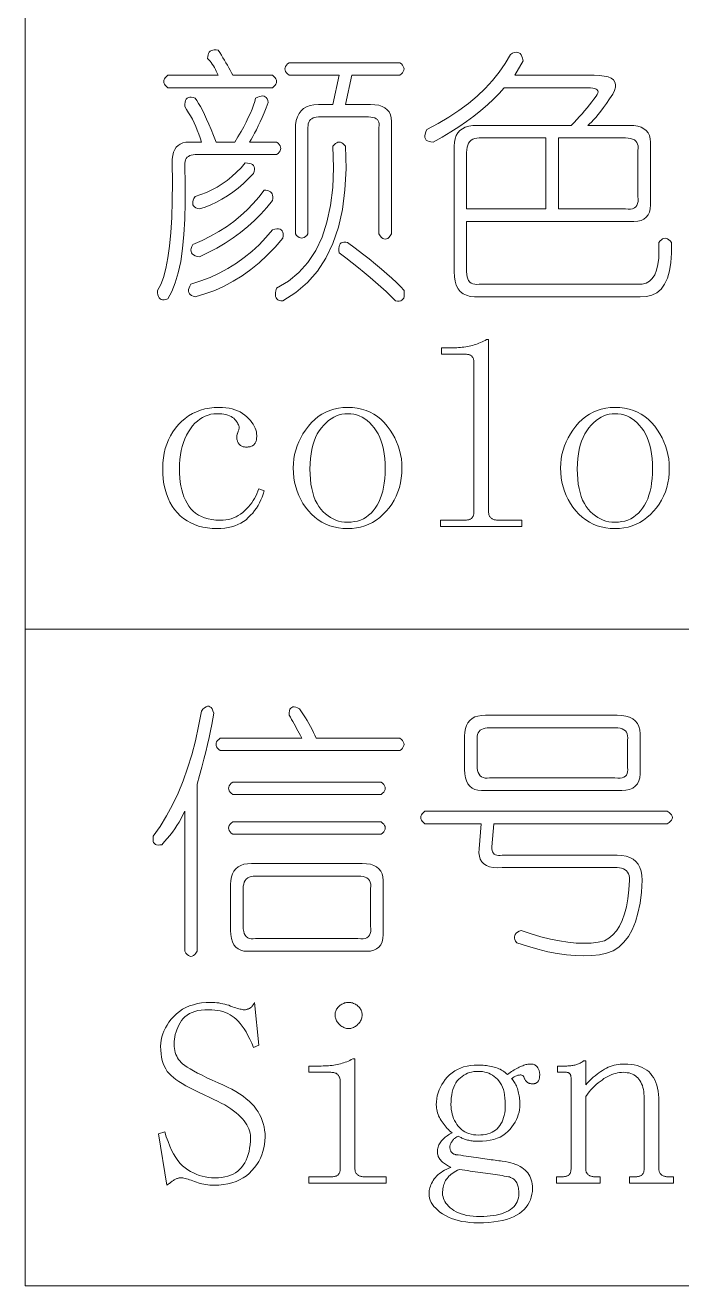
# Model space of a CAD drawing. Extents: x 1 to 297, y 1 to 210.
# Drawn here: x 220.34 to 225.73, y 66.86 to 77.21 of the extents above; entities that cross this region are included whole.
import ezdxf

# ---------------------------------------------------------------- set-up
doc = ezdxf.new("R2010")
doc.units = 0

msp = doc.modelspace()

# ---------------------------------------------------------------- linework, layer by layer
at = {"color": 7, "lineweight": 13}
for p, q in [((220.339, 87.076), (220.339, 66.86)), ((220.339, 72.249), (295.393, 72.249)), ((220.339, 66.86), (295.393, 66.86))]:
    msp.add_line(p, q, dxfattribs=at)
for points in [[(221.922, 77), (221.935, 76.98), (221.949, 76.959), (221.961, 76.938), (221.974, 76.918), (221.986, 76.897), (221.998, 76.877), (222.009, 76.856), (222.021, 76.836), (222.031, 76.815), (222.042, 76.794), (222.368, 76.794), (222.38, 76.784), (222.389, 76.774), (222.396, 76.764), (222.4, 76.753), (222.402, 76.743), (222.4, 76.733), (222.396, 76.722), (222.389, 76.712), (222.38, 76.702), (222.368, 76.692), (221.51, 76.692), (221.498, 76.702), (221.488, 76.712), (221.482, 76.722), (221.477, 76.733), (221.476, 76.743), (221.477, 76.753), (221.482, 76.764), (221.488, 76.774), (221.498, 76.784), (221.51, 76.794), (221.922, 76.794), (221.915, 76.811), (221.907, 76.827), (221.9, 76.843), (221.892, 76.858), (221.883, 76.872), (221.874, 76.885), (221.865, 76.898), (221.856, 76.91), (221.846, 76.921), (221.836, 76.932), (221.837, 76.948), (221.84, 76.962), (221.844, 76.974), (221.85, 76.984), (221.858, 76.992), (221.867, 76.997), (221.878, 77.001), (221.891, 77.003), (221.906, 77.003)], [(224.356, 76.794), (225.008, 76.794), (225.052, 76.793), (225.09, 76.788), (225.122, 76.781), (225.147, 76.77), (225.166, 76.756), (225.178, 76.739), (225.184, 76.719), (225.183, 76.696), (225.176, 76.67), (225.162, 76.64), (225.135, 76.601), (225.11, 76.564), (225.086, 76.531), (225.063, 76.5), (225.042, 76.473), (225.022, 76.449), (225.003, 76.428), (224.986, 76.41), (224.971, 76.395), (224.956, 76.383), (225.299, 76.383), (225.335, 76.381), (225.366, 76.376), (225.394, 76.368), (225.417, 76.356), (225.436, 76.34), (225.451, 76.321), (225.462, 76.299), (225.469, 76.273), (225.472, 76.244), (225.47, 76.212), (225.47, 75.766), (225.472, 75.73), (225.469, 75.699), (225.462, 75.671), (225.451, 75.648), (225.436, 75.629), (225.417, 75.614), (225.394, 75.603), (225.366, 75.596), (225.335, 75.593), (225.299, 75.594), (223.962, 75.594), (223.962, 75.183), (223.963, 75.16), (223.966, 75.141), (223.971, 75.123), (223.978, 75.109), (223.988, 75.097), (223.999, 75.088), (224.012, 75.082), (224.028, 75.079), (224.045, 75.078), (224.065, 75.08), (225.368, 75.08), (225.403, 75.081), (225.435, 75.088), (225.462, 75.104), (225.485, 75.127), (225.505, 75.157), (225.52, 75.195), (225.531, 75.241), (225.538, 75.294), (225.54, 75.355), (225.539, 75.423), (225.549, 75.435), (225.56, 75.445), (225.57, 75.452), (225.58, 75.456), (225.59, 75.457), (225.601, 75.456), (225.611, 75.452), (225.621, 75.445), (225.632, 75.435), (225.642, 75.423), (225.642, 75.335), (225.637, 75.257), (225.626, 75.189), (225.609, 75.13), (225.586, 75.08), (225.557, 75.04), (225.523, 75.01), (225.483, 74.99), (225.437, 74.979), (225.385, 74.977), (224.065, 74.977), (224.026, 74.976), (223.991, 74.98), (223.96, 74.989), (223.933, 75.002), (223.91, 75.02), (223.892, 75.043), (223.877, 75.071), (223.867, 75.104), (223.861, 75.141), (223.859, 75.183), (223.859, 76.212), (223.861, 76.244), (223.867, 76.273), (223.876, 76.299), (223.889, 76.321), (223.906, 76.34), (223.927, 76.356), (223.951, 76.368), (223.98, 76.376), (224.012, 76.381), (224.048, 76.383), (224.819, 76.383), (224.843, 76.407), (224.866, 76.431), (224.888, 76.455), (224.909, 76.479), (224.93, 76.503), (224.951, 76.527), (224.97, 76.551), (224.989, 76.575), (225.007, 76.599), (225.025, 76.623), (225.033, 76.636), (225.038, 76.648), (225.04, 76.658), (225.038, 76.667), (225.033, 76.674), (225.025, 76.681), (225.013, 76.685), (224.997, 76.689), (224.978, 76.691), (224.956, 76.692), (224.27, 76.692), (224.228, 76.644), (224.181, 76.597), (224.132, 76.551), (224.078, 76.505), (224.022, 76.46), (223.962, 76.416), (223.898, 76.372), (223.832, 76.33), (223.761, 76.287), (223.688, 76.246), (223.669, 76.247), (223.653, 76.25), (223.64, 76.255), (223.63, 76.262), (223.623, 76.272), (223.62, 76.283), (223.619, 76.296), (223.622, 76.312), (223.627, 76.329), (223.636, 76.349), (223.729, 76.398), (223.817, 76.45), (223.899, 76.505), (223.976, 76.563), (224.048, 76.623), (224.113, 76.686), (224.174, 76.752), (224.229, 76.821), (224.278, 76.892), (224.322, 76.966), (224.338, 76.975), (224.353, 76.98), (224.367, 76.983), (224.379, 76.982), (224.39, 76.979), (224.4, 76.972), (224.408, 76.962), (224.415, 76.949), (224.421, 76.934), (224.425, 76.914)], [(223.413, 76.897), (223.426, 76.887), (223.435, 76.877), (223.442, 76.867), (223.446, 76.856), (223.448, 76.846), (223.446, 76.836), (223.442, 76.825), (223.435, 76.815), (223.426, 76.805), (223.413, 76.794), (223.019, 76.794), (222.968, 76.554), (223.173, 76.554), (223.209, 76.553), (223.24, 76.548), (223.268, 76.539), (223.291, 76.527), (223.31, 76.512), (223.325, 76.493), (223.336, 76.47), (223.343, 76.445), (223.346, 76.416), (223.345, 76.383), (223.345, 75.492), (223.334, 75.476), (223.324, 75.464), (223.314, 75.456), (223.304, 75.451), (223.293, 75.449), (223.283, 75.451), (223.273, 75.456), (223.262, 75.464), (223.252, 75.476), (223.242, 75.492), (223.242, 76.366), (223.244, 76.382), (223.244, 76.397), (223.241, 76.41), (223.236, 76.421), (223.229, 76.43), (223.219, 76.438), (223.207, 76.444), (223.192, 76.448), (223.175, 76.451), (223.156, 76.452), (222.745, 76.452), (222.728, 76.451), (222.714, 76.448), (222.701, 76.444), (222.69, 76.438), (222.68, 76.43), (222.673, 76.421), (222.667, 76.41), (222.662, 76.397), (222.66, 76.382), (222.659, 76.366), (222.659, 75.492), (222.649, 75.479), (222.638, 75.47), (222.628, 75.463), (222.618, 75.459), (222.608, 75.457), (222.597, 75.459), (222.587, 75.463), (222.577, 75.47), (222.566, 75.479), (222.556, 75.492), (222.556, 76.349), (222.558, 76.388), (222.564, 76.423), (222.573, 76.454), (222.586, 76.48), (222.603, 76.503), (222.624, 76.522), (222.648, 76.536), (222.677, 76.546), (222.709, 76.552), (222.745, 76.554), (222.865, 76.554), (222.916, 76.794), (222.505, 76.794), (222.492, 76.805), (222.483, 76.815), (222.476, 76.825), (222.472, 76.836), (222.47, 76.846), (222.472, 76.856), (222.476, 76.867), (222.483, 76.877), (222.492, 76.887), (222.505, 76.897)], [(221.733, 76.606), (221.747, 76.587), (221.762, 76.564), (221.777, 76.538), (221.794, 76.507), (221.81, 76.473), (221.828, 76.435), (221.846, 76.394), (221.865, 76.348), (221.884, 76.299), (221.905, 76.246), (222.059, 76.246), (222.085, 76.29), (222.11, 76.332), (222.132, 76.372), (222.152, 76.41), (222.17, 76.447), (222.187, 76.482), (222.201, 76.516), (222.213, 76.548), (222.223, 76.578), (222.23, 76.606), (222.247, 76.615), (222.262, 76.621), (222.276, 76.624), (222.288, 76.625), (222.299, 76.623), (222.309, 76.618), (222.317, 76.611), (222.324, 76.6), (222.329, 76.587), (222.333, 76.572), (222.316, 76.528), (222.3, 76.487), (222.283, 76.449), (222.267, 76.413), (222.252, 76.379), (222.237, 76.347), (222.222, 76.318), (222.207, 76.292), (222.193, 76.268), (222.179, 76.246), (222.402, 76.246), (222.414, 76.236), (222.424, 76.225), (222.431, 76.215), (222.435, 76.205), (222.436, 76.194), (222.435, 76.184), (222.431, 76.174), (222.424, 76.164), (222.414, 76.153), (222.402, 76.143), (221.733, 76.143), (221.717, 76.142), (221.702, 76.14), (221.69, 76.135), (221.678, 76.129), (221.669, 76.122), (221.661, 76.112), (221.655, 76.101), (221.651, 76.088), (221.648, 76.074), (221.648, 76.057), (221.652, 75.898), (221.653, 75.75), (221.65, 75.613), (221.642, 75.487), (221.63, 75.372), (221.615, 75.267), (221.595, 75.174), (221.571, 75.092), (221.543, 75.021), (221.51, 74.96), (221.494, 74.955), (221.48, 74.952), (221.467, 74.952), (221.456, 74.955), (221.446, 74.96), (221.438, 74.968), (221.432, 74.979), (221.428, 74.993), (221.426, 75.01), (221.425, 75.029), (221.451, 75.076), (221.473, 75.136), (221.493, 75.209), (221.51, 75.295), (221.523, 75.393), (221.534, 75.504), (221.541, 75.628), (221.545, 75.764), (221.547, 75.913), (221.545, 76.075), (221.546, 76.107), (221.55, 76.136), (221.557, 76.162), (221.567, 76.184), (221.579, 76.203), (221.594, 76.218), (221.612, 76.23), (221.632, 76.239), (221.656, 76.244), (221.682, 76.246), (221.785, 76.246), (221.774, 76.28), (221.763, 76.312), (221.751, 76.344), (221.738, 76.375), (221.725, 76.404), (221.711, 76.433), (221.696, 76.461), (221.68, 76.487), (221.664, 76.513), (221.648, 76.537), (221.648, 76.557), (221.651, 76.573), (221.655, 76.587), (221.661, 76.598), (221.669, 76.606), (221.678, 76.611), (221.69, 76.614), (221.702, 76.614), (221.717, 76.611)], [(222.968, 76.212), (222.972, 76.026), (222.963, 75.854), (222.943, 75.694), (222.91, 75.548), (222.865, 75.414), (222.807, 75.294), (222.737, 75.187), (222.655, 75.093), (222.56, 75.011), (222.453, 74.943), (222.437, 74.944), (222.424, 74.947), (222.413, 74.952), (222.404, 74.96), (222.398, 74.969), (222.394, 74.98), (222.392, 74.993), (222.393, 75.009), (222.396, 75.026), (222.402, 75.046), (222.499, 75.104), (222.585, 75.175), (222.659, 75.259), (222.723, 75.356), (222.775, 75.466), (222.815, 75.589), (222.845, 75.725), (222.863, 75.874), (222.869, 76.036), (222.865, 76.212), (222.875, 76.224), (222.885, 76.234), (222.896, 76.24), (222.906, 76.245), (222.916, 76.246), (222.926, 76.245), (222.937, 76.24), (222.947, 76.234), (222.957, 76.224)], [(224.613, 76.28), (224.065, 76.28), (224.045, 76.279), (224.028, 76.275), (224.012, 76.269), (223.999, 76.261), (223.988, 76.25), (223.978, 76.237), (223.971, 76.221), (223.966, 76.203), (223.963, 76.183), (223.962, 76.16), (223.962, 75.697), (224.613, 75.697)], [(225.265, 76.28), (224.716, 76.28), (224.716, 75.697), (225.265, 75.697), (225.287, 75.695), (225.307, 75.696), (225.324, 75.699), (225.339, 75.706), (225.35, 75.715), (225.359, 75.726), (225.365, 75.741), (225.369, 75.758), (225.37, 75.778), (225.368, 75.8), (225.368, 76.177), (225.37, 76.197), (225.369, 76.214), (225.365, 76.23), (225.359, 76.243), (225.35, 76.254), (225.339, 76.264), (225.324, 76.271), (225.307, 76.276), (225.287, 76.279)], [(222.145, 76.075), (222.164, 76.074), (222.18, 76.071), (222.194, 76.067), (222.205, 76.061), (222.213, 76.053), (222.219, 76.044), (222.221, 76.033), (222.221, 76.02), (222.219, 76.005), (222.213, 75.989), (222.172, 75.946), (222.13, 75.906), (222.087, 75.869), (222.043, 75.835), (221.999, 75.804), (221.954, 75.777), (221.908, 75.752), (221.862, 75.731), (221.815, 75.713), (221.768, 75.697), (221.752, 75.701), (221.739, 75.707), (221.728, 75.714), (221.721, 75.722), (221.716, 75.732), (221.714, 75.743), (221.715, 75.755), (221.718, 75.769), (221.724, 75.784), (221.733, 75.8), (221.781, 75.815), (221.827, 75.833), (221.871, 75.854), (221.914, 75.877), (221.956, 75.903), (221.997, 75.932), (222.036, 75.963), (222.073, 75.998), (222.11, 76.035)], [(222.368, 75.766), (222.321, 75.709), (222.272, 75.654), (222.22, 75.602), (222.165, 75.552), (222.106, 75.504), (222.045, 75.459), (221.98, 75.417), (221.912, 75.376), (221.841, 75.339), (221.768, 75.303), (221.749, 75.307), (221.733, 75.313), (221.72, 75.32), (221.71, 75.328), (221.703, 75.337), (221.7, 75.348), (221.699, 75.361), (221.702, 75.374), (221.707, 75.389), (221.716, 75.406), (221.79, 75.438), (221.86, 75.473), (221.927, 75.511), (221.99, 75.551), (222.05, 75.594), (222.107, 75.64), (222.16, 75.689), (222.21, 75.741), (222.256, 75.795), (222.299, 75.852), (222.315, 75.851), (222.329, 75.848), (222.341, 75.844), (222.351, 75.838), (222.359, 75.83), (222.365, 75.821), (222.369, 75.81), (222.37, 75.797), (222.37, 75.782)], [(222.453, 75.457), (222.391, 75.385), (222.326, 75.317), (222.259, 75.256), (222.19, 75.2), (222.119, 75.149), (222.046, 75.104), (221.971, 75.064), (221.894, 75.029), (221.814, 75.001), (221.733, 74.977), (221.717, 74.981), (221.704, 74.987), (221.694, 74.994), (221.687, 75.002), (221.682, 75.012), (221.68, 75.023), (221.68, 75.035), (221.684, 75.049), (221.69, 75.064), (221.699, 75.08), (221.78, 75.106), (221.857, 75.136), (221.932, 75.171), (222.003, 75.209), (222.072, 75.252), (222.137, 75.298), (222.199, 75.349), (222.258, 75.404), (222.315, 75.463), (222.368, 75.526), (222.387, 75.531), (222.404, 75.534), (222.418, 75.534), (222.431, 75.531), (222.44, 75.526), (222.448, 75.518), (222.453, 75.507), (222.455, 75.493), (222.455, 75.477)], [(222.985, 75.423), (223.048, 75.376), (223.107, 75.33), (223.163, 75.287), (223.215, 75.245), (223.263, 75.204), (223.308, 75.166), (223.348, 75.129), (223.385, 75.094), (223.418, 75.061), (223.448, 75.029), (223.45, 75.009), (223.45, 74.992), (223.449, 74.978), (223.445, 74.966), (223.439, 74.956), (223.431, 74.949), (223.421, 74.944), (223.409, 74.941), (223.395, 74.941), (223.379, 74.943), (223.34, 74.981), (223.3, 75.019), (223.258, 75.058), (223.214, 75.097), (223.169, 75.136), (223.122, 75.176), (223.073, 75.215), (223.022, 75.256), (222.97, 75.296), (222.916, 75.337), (222.914, 75.357), (222.913, 75.374), (222.915, 75.388), (222.919, 75.4), (222.925, 75.41), (222.933, 75.418), (222.943, 75.423), (222.954, 75.425), (222.969, 75.425)], [(223.85, 74.557), (223.866, 74.558), (223.881, 74.558), (223.896, 74.559), (223.911, 74.56), (223.925, 74.562), (223.94, 74.564), (223.954, 74.566), (223.968, 74.568), (223.982, 74.571), (223.996, 74.575), (224.01, 74.578), (224.023, 74.582), (224.036, 74.586), (224.05, 74.591), (224.063, 74.596), (224.075, 74.601), (224.088, 74.607), (224.1, 74.613), (224.113, 74.619), (224.125, 74.626), (224.142, 74.626), (224.142, 73.212), (224.142, 73.205), (224.143, 73.199), (224.144, 73.193), (224.145, 73.187), (224.147, 73.182), (224.15, 73.177), (224.152, 73.172), (224.156, 73.168), (224.159, 73.164), (224.163, 73.16), (224.168, 73.157), (224.172, 73.154), (224.177, 73.151), (224.182, 73.149), (224.188, 73.147), (224.194, 73.146), (224.2, 73.145), (224.206, 73.144), (224.212, 73.143), (224.219, 73.143), (224.416, 73.143), (224.416, 73.092), (223.748, 73.092), (223.748, 73.143), (223.945, 73.143), (223.953, 73.143), (223.961, 73.144), (223.968, 73.145), (223.975, 73.146), (223.981, 73.147), (223.987, 73.149), (223.992, 73.151), (223.997, 73.154), (224.001, 73.157), (224.005, 73.16), (224.008, 73.164), (224.011, 73.168), (224.013, 73.172), (224.016, 73.177), (224.018, 73.182), (224.019, 73.187), (224.02, 73.193), (224.021, 73.199), (224.022, 73.205), (224.022, 73.212), (224.022, 74.437), (224.022, 74.444), (224.021, 74.45), (224.02, 74.456), (224.019, 74.462), (224.018, 74.467), (224.016, 74.472), (224.013, 74.477), (224.011, 74.481), (224.008, 74.485), (224.005, 74.489), (224.001, 74.492), (223.997, 74.495), (223.992, 74.498), (223.987, 74.5), (223.981, 74.502), (223.975, 74.503), (223.968, 74.504), (223.961, 74.505), (223.953, 74.506), (223.945, 74.506), (223.756, 74.506), (223.756, 74.557)], [(222.076, 73.82), (222.076, 73.825), (222.076, 73.83), (222.076, 73.834), (222.077, 73.838), (222.077, 73.842), (222.078, 73.845), (222.078, 73.848), (222.079, 73.85), (222.08, 73.853), (222.08, 73.854), (222.081, 73.856), (222.082, 73.859), (222.083, 73.861), (222.085, 73.864), (222.086, 73.867), (222.087, 73.871), (222.088, 73.875), (222.09, 73.879), (222.092, 73.884), (222.093, 73.889), (222.094, 73.896), (222.095, 73.903), (222.094, 73.911), (222.092, 73.918), (222.089, 73.926), (222.085, 73.935), (222.08, 73.943), (222.074, 73.952), (222.067, 73.961), (222.059, 73.97), (222.05, 73.979), (222.039, 73.987), (222.028, 73.994), (222.015, 74), (222.001, 74.006), (221.986, 74.01), (221.97, 74.013), (221.952, 74.015), (221.933, 74.017), (221.913, 74.017), (221.888, 74.016), (221.863, 74.012), (221.84, 74.006), (221.817, 73.997), (221.794, 73.986), (221.773, 73.973), (221.752, 73.956), (221.732, 73.938), (221.713, 73.917), (221.695, 73.893), (221.678, 73.867), (221.662, 73.84), (221.649, 73.811), (221.637, 73.781), (221.627, 73.748), (221.619, 73.715), (221.613, 73.679), (221.608, 73.642), (221.606, 73.603), (221.605, 73.563), (221.605, 73.526), (221.608, 73.491), (221.612, 73.456), (221.617, 73.424), (221.624, 73.393), (221.632, 73.363), (221.642, 73.335), (221.654, 73.308), (221.667, 73.283), (221.682, 73.259), (221.698, 73.237), (221.717, 73.217), (221.737, 73.2), (221.76, 73.185), (221.785, 73.172), (221.811, 73.162), (221.84, 73.153), (221.871, 73.148), (221.904, 73.144), (221.939, 73.143), (221.963, 73.144), (221.985, 73.146), (222.007, 73.15), (222.029, 73.155), (222.049, 73.162), (222.069, 73.171), (222.088, 73.181), (222.106, 73.192), (222.124, 73.206), (222.14, 73.22), (222.156, 73.236), (222.171, 73.252), (222.185, 73.269), (222.198, 73.286), (222.21, 73.304), (222.221, 73.322), (222.231, 73.341), (222.241, 73.36), (222.249, 73.38), (222.256, 73.4), (222.299, 73.383), (222.292, 73.358), (222.283, 73.333), (222.273, 73.309), (222.262, 73.286), (222.25, 73.264), (222.236, 73.243), (222.222, 73.222), (222.206, 73.202), (222.189, 73.183), (222.17, 73.164), (222.151, 73.147), (222.13, 73.132), (222.108, 73.119), (222.084, 73.107), (222.059, 73.097), (222.033, 73.089), (222.005, 73.083), (221.976, 73.078), (221.945, 73.075), (221.913, 73.075), (221.873, 73.076), (221.834, 73.08), (221.798, 73.086), (221.762, 73.095), (221.729, 73.107), (221.697, 73.121), (221.667, 73.137), (221.639, 73.157), (221.612, 73.179), (221.588, 73.203), (221.565, 73.23), (221.544, 73.259), (221.526, 73.29), (221.511, 73.324), (221.498, 73.359), (221.487, 73.397), (221.478, 73.438), (221.472, 73.48), (221.469, 73.525), (221.468, 73.572), (221.469, 73.614), (221.473, 73.654), (221.479, 73.694), (221.488, 73.731), (221.5, 73.768), (221.514, 73.803), (221.531, 73.836), (221.55, 73.868), (221.572, 73.898), (221.596, 73.927), (221.623, 73.954), (221.651, 73.978), (221.68, 73.999), (221.711, 74.018), (221.744, 74.033), (221.778, 74.046), (221.814, 74.056), (221.851, 74.063), (221.89, 74.067), (221.93, 74.069), (221.959, 74.068), (221.986, 74.066), (222.012, 74.062), (222.037, 74.056), (222.06, 74.049), (222.082, 74.041), (222.103, 74.031), (222.122, 74.019), (222.141, 74.006), (222.158, 73.992), (222.173, 73.976), (222.187, 73.961), (222.199, 73.945), (222.21, 73.93), (222.219, 73.914), (222.226, 73.899), (222.232, 73.884), (222.236, 73.868), (222.238, 73.853), (222.239, 73.837), (222.239, 73.827), (222.238, 73.818), (222.237, 73.809), (222.236, 73.801), (222.234, 73.793), (222.231, 73.786), (222.228, 73.78), (222.225, 73.774), (222.222, 73.769), (222.218, 73.765), (222.213, 73.76), (222.208, 73.757), (222.203, 73.754), (222.197, 73.751), (222.191, 73.748), (222.184, 73.746), (222.177, 73.745), (222.17, 73.744), (222.162, 73.743), (222.153, 73.743), (222.147, 73.743), (222.14, 73.744), (222.134, 73.745), (222.128, 73.746), (222.122, 73.748), (222.117, 73.751), (222.112, 73.754), (222.107, 73.757), (222.102, 73.76), (222.098, 73.765), (222.093, 73.769), (222.09, 73.774), (222.087, 73.779), (222.084, 73.784), (222.081, 73.789), (222.08, 73.795), (222.078, 73.801), (222.077, 73.807), (222.076, 73.813)], [(223.43, 73.572), (223.429, 73.53), (223.425, 73.489), (223.419, 73.45), (223.41, 73.412), (223.398, 73.376), (223.384, 73.341), (223.367, 73.307), (223.348, 73.275), (223.326, 73.245), (223.302, 73.216), (223.275, 73.189), (223.248, 73.165), (223.219, 73.144), (223.189, 73.125), (223.158, 73.11), (223.126, 73.097), (223.092, 73.087), (223.058, 73.08), (223.022, 73.076), (222.985, 73.075), (222.946, 73.076), (222.909, 73.08), (222.873, 73.088), (222.839, 73.098), (222.806, 73.111), (222.774, 73.127), (222.744, 73.146), (222.716, 73.168), (222.689, 73.193), (222.663, 73.22), (222.64, 73.25), (222.618, 73.281), (222.6, 73.313), (222.584, 73.346), (222.57, 73.381), (222.559, 73.417), (222.55, 73.454), (222.544, 73.492), (222.54, 73.531), (222.539, 73.572), (222.54, 73.609), (222.544, 73.646), (222.55, 73.682), (222.559, 73.717), (222.57, 73.752), (222.584, 73.786), (222.6, 73.819), (222.618, 73.851), (222.64, 73.883), (222.663, 73.914), (222.689, 73.944), (222.716, 73.97), (222.744, 73.993), (222.774, 74.013), (222.806, 74.03), (222.839, 74.044), (222.873, 74.055), (222.909, 74.063), (222.946, 74.067), (222.985, 74.069), (223.025, 74.067), (223.064, 74.063), (223.1, 74.055), (223.136, 74.044), (223.169, 74.03), (223.201, 74.013), (223.231, 73.993), (223.259, 73.97), (223.286, 73.944), (223.31, 73.914), (223.333, 73.883), (223.354, 73.851), (223.372, 73.819), (223.387, 73.786), (223.4, 73.752), (223.411, 73.717), (223.42, 73.682), (223.426, 73.646), (223.429, 73.609)], [(222.676, 73.563), (222.677, 73.52), (222.68, 73.479), (222.684, 73.44), (222.691, 73.403), (222.699, 73.369), (222.708, 73.337), (222.72, 73.308), (222.734, 73.281), (222.749, 73.256), (222.766, 73.233), (222.784, 73.213), (222.804, 73.195), (222.824, 73.178), (222.844, 73.164), (222.866, 73.153), (222.888, 73.143), (222.911, 73.136), (222.935, 73.13), (222.959, 73.127), (222.985, 73.126), (223.013, 73.127), (223.04, 73.131), (223.066, 73.136), (223.091, 73.144), (223.114, 73.155), (223.136, 73.168), (223.157, 73.183), (223.177, 73.2), (223.195, 73.22), (223.212, 73.242), (223.227, 73.266), (223.241, 73.292), (223.253, 73.319), (223.264, 73.349), (223.273, 73.38), (223.28, 73.413), (223.286, 73.448), (223.29, 73.484), (223.292, 73.523), (223.293, 73.563), (223.292, 73.607), (223.29, 73.648), (223.285, 73.687), (223.279, 73.724), (223.271, 73.759), (223.261, 73.792), (223.249, 73.823), (223.236, 73.851), (223.22, 73.877), (223.203, 73.902), (223.185, 73.924), (223.166, 73.943), (223.146, 73.961), (223.125, 73.976), (223.104, 73.988), (223.081, 73.999), (223.058, 74.007), (223.035, 74.013), (223.01, 74.016), (222.985, 74.017), (222.961, 74.016), (222.938, 74.013), (222.915, 74.007), (222.893, 73.999), (222.871, 73.988), (222.85, 73.976), (222.829, 73.961), (222.809, 73.943), (222.79, 73.924), (222.77, 73.902), (222.752, 73.877), (222.736, 73.851), (222.722, 73.823), (222.71, 73.792), (222.7, 73.759), (222.691, 73.724), (222.685, 73.687), (222.68, 73.648), (222.677, 73.607)], [(225.625, 73.572), (225.623, 73.53), (225.62, 73.489), (225.613, 73.45), (225.604, 73.412), (225.593, 73.376), (225.578, 73.341), (225.562, 73.307), (225.542, 73.275), (225.521, 73.245), (225.496, 73.216), (225.47, 73.189), (225.442, 73.165), (225.414, 73.144), (225.384, 73.125), (225.353, 73.11), (225.32, 73.097), (225.287, 73.087), (225.252, 73.08), (225.216, 73.076), (225.179, 73.075), (225.14, 73.076), (225.103, 73.08), (225.067, 73.088), (225.033, 73.098), (225, 73.111), (224.969, 73.127), (224.939, 73.146), (224.91, 73.168), (224.883, 73.193), (224.858, 73.22), (224.834, 73.25), (224.813, 73.281), (224.794, 73.313), (224.778, 73.346), (224.764, 73.381), (224.753, 73.417), (224.744, 73.454), (224.738, 73.492), (224.734, 73.531), (224.733, 73.572), (224.734, 73.609), (224.738, 73.646), (224.744, 73.682), (224.753, 73.717), (224.764, 73.752), (224.778, 73.786), (224.794, 73.819), (224.813, 73.851), (224.834, 73.883), (224.858, 73.914), (224.883, 73.944), (224.91, 73.97), (224.939, 73.993), (224.969, 74.013), (225, 74.03), (225.033, 74.044), (225.067, 74.055), (225.103, 74.063), (225.14, 74.067), (225.179, 74.069), (225.219, 74.067), (225.258, 74.063), (225.295, 74.055), (225.33, 74.044), (225.363, 74.03), (225.395, 74.013), (225.425, 73.993), (225.453, 73.97), (225.48, 73.944), (225.505, 73.914), (225.527, 73.883), (225.548, 73.851), (225.566, 73.819), (225.581, 73.786), (225.595, 73.752), (225.605, 73.717), (225.614, 73.682), (225.62, 73.646), (225.623, 73.609)], [(224.87, 73.563), (224.871, 73.52), (224.874, 73.479), (224.878, 73.44), (224.885, 73.403), (224.893, 73.369), (224.903, 73.337), (224.914, 73.308), (224.928, 73.281), (224.943, 73.256), (224.96, 73.233), (224.979, 73.213), (224.998, 73.195), (225.018, 73.178), (225.039, 73.164), (225.06, 73.153), (225.082, 73.143), (225.105, 73.136), (225.129, 73.13), (225.154, 73.127), (225.179, 73.126), (225.207, 73.127), (225.235, 73.131), (225.261, 73.136), (225.285, 73.144), (225.309, 73.155), (225.331, 73.168), (225.351, 73.183), (225.371, 73.2), (225.389, 73.22), (225.406, 73.242), (225.422, 73.266), (225.435, 73.292), (225.448, 73.319), (225.458, 73.349), (225.467, 73.38), (225.475, 73.413), (225.48, 73.448), (225.484, 73.484), (225.487, 73.523), (225.488, 73.563), (225.487, 73.607), (225.484, 73.648), (225.479, 73.687), (225.473, 73.724), (225.465, 73.759), (225.455, 73.792), (225.443, 73.823), (225.43, 73.851), (225.415, 73.877), (225.398, 73.902), (225.379, 73.924), (225.36, 73.943), (225.34, 73.961), (225.319, 73.976), (225.298, 73.988), (225.276, 73.999), (225.253, 74.007), (225.229, 74.013), (225.204, 74.016), (225.179, 74.017), (225.155, 74.016), (225.132, 74.013), (225.109, 74.007), (225.087, 73.999), (225.065, 73.988), (225.044, 73.976), (225.024, 73.961), (225.003, 73.943), (224.984, 73.924), (224.965, 73.902), (224.947, 73.877), (224.931, 73.851), (224.917, 73.823), (224.904, 73.792), (224.894, 73.759), (224.885, 73.724), (224.879, 73.687), (224.874, 73.648), (224.871, 73.607)], [(221.785, 71.577), (221.798, 71.593), (221.811, 71.604), (221.823, 71.612), (221.834, 71.616), (221.845, 71.616), (221.855, 71.612), (221.864, 71.605), (221.872, 71.594), (221.88, 71.579), (221.888, 71.56), (221.88, 71.514), (221.871, 71.466), (221.861, 71.414), (221.849, 71.36), (221.836, 71.303), (221.822, 71.243), (221.806, 71.181), (221.789, 71.116), (221.77, 71.048), (221.75, 70.977), (221.75, 69.606), (221.74, 69.59), (221.73, 69.578), (221.72, 69.57), (221.709, 69.565), (221.699, 69.563), (221.689, 69.565), (221.678, 69.57), (221.668, 69.578), (221.658, 69.59), (221.648, 69.606), (221.648, 70.754), (221.633, 70.724), (221.618, 70.694), (221.602, 70.665), (221.584, 70.637), (221.566, 70.609), (221.547, 70.582), (221.526, 70.555), (221.505, 70.53), (221.482, 70.505), (221.459, 70.48), (221.443, 70.478), (221.429, 70.477), (221.417, 70.479), (221.407, 70.483), (221.399, 70.489), (221.393, 70.497), (221.389, 70.507), (221.388, 70.519), (221.388, 70.533), (221.39, 70.549), (221.447, 70.63), (221.499, 70.716), (221.548, 70.807), (221.593, 70.903), (221.635, 71.003), (221.672, 71.108), (221.706, 71.218), (221.736, 71.333), (221.762, 71.453)], [(222.505, 71.543), (222.506, 71.562), (222.508, 71.578), (222.512, 71.591), (222.518, 71.601), (222.526, 71.607), (222.536, 71.611), (222.547, 71.611), (222.56, 71.609), (222.574, 71.603), (222.59, 71.594), (222.607, 71.57), (222.623, 71.546), (222.639, 71.522), (222.653, 71.498), (222.668, 71.474), (222.681, 71.45), (222.694, 71.426), (222.706, 71.402), (222.717, 71.378), (222.728, 71.354), (223.413, 71.354), (223.426, 71.344), (223.435, 71.334), (223.442, 71.324), (223.446, 71.313), (223.448, 71.303), (223.446, 71.293), (223.442, 71.282), (223.435, 71.272), (223.426, 71.262), (223.413, 71.252), (221.939, 71.252), (221.927, 71.262), (221.917, 71.272), (221.91, 71.282), (221.906, 71.293), (221.905, 71.303), (221.906, 71.313), (221.91, 71.324), (221.917, 71.334), (221.927, 71.344), (221.939, 71.354), (222.608, 71.354), (222.597, 71.375), (222.587, 71.395), (222.577, 71.415), (222.566, 71.434), (222.556, 71.453), (222.546, 71.472), (222.536, 71.49), (222.525, 71.508), (222.515, 71.526)], [(224.116, 71.543), (225.196, 71.543), (225.235, 71.541), (225.269, 71.536), (225.299, 71.526), (225.325, 71.513), (225.346, 71.496), (225.363, 71.475), (225.375, 71.451), (225.383, 71.422), (225.386, 71.39), (225.385, 71.354), (225.385, 71.097), (225.386, 71.062), (225.383, 71.03), (225.375, 71.003), (225.363, 70.979), (225.346, 70.96), (225.325, 70.945), (225.299, 70.934), (225.269, 70.927), (225.235, 70.925), (225.196, 70.926), (224.116, 70.926), (224.084, 70.925), (224.054, 70.927), (224.029, 70.934), (224.006, 70.945), (223.988, 70.96), (223.972, 70.979), (223.96, 71.003), (223.952, 71.03), (223.946, 71.062), (223.945, 71.097), (223.945, 71.372), (223.946, 71.404), (223.952, 71.433), (223.96, 71.459), (223.972, 71.481), (223.988, 71.5), (224.006, 71.516), (224.029, 71.528), (224.054, 71.536), (224.084, 71.541)], [(225.282, 71.337), (225.284, 71.357), (225.283, 71.374), (225.28, 71.39), (225.274, 71.403), (225.265, 71.414), (225.253, 71.424), (225.239, 71.431), (225.221, 71.436), (225.202, 71.439), (225.179, 71.44), (224.15, 71.44), (224.131, 71.439), (224.113, 71.437), (224.098, 71.432), (224.085, 71.426), (224.073, 71.419), (224.064, 71.409), (224.057, 71.398), (224.052, 71.385), (224.049, 71.371), (224.048, 71.354), (224.048, 71.132), (224.049, 71.109), (224.052, 71.089), (224.057, 71.072), (224.064, 71.058), (224.073, 71.046), (224.085, 71.037), (224.098, 71.031), (224.113, 71.027), (224.131, 71.027), (224.15, 71.029), (225.179, 71.029), (225.202, 71.027), (225.221, 71.027), (225.239, 71.029), (225.253, 71.034), (225.265, 71.042), (225.274, 71.051), (225.28, 71.064), (225.283, 71.078), (225.284, 71.095), (225.282, 71.114)], [(222.042, 70.994), (223.259, 70.994), (223.271, 70.984), (223.281, 70.974), (223.288, 70.964), (223.292, 70.953), (223.293, 70.943), (223.292, 70.933), (223.288, 70.922), (223.281, 70.912), (223.271, 70.902), (223.259, 70.892), (222.042, 70.892), (222.029, 70.902), (222.02, 70.912), (222.013, 70.922), (222.009, 70.933), (222.008, 70.943), (222.009, 70.953), (222.013, 70.964), (222.02, 70.974), (222.029, 70.984)], [(222.042, 70.669), (223.259, 70.669), (223.271, 70.658), (223.281, 70.648), (223.288, 70.638), (223.292, 70.628), (223.293, 70.617), (223.292, 70.607), (223.288, 70.597), (223.281, 70.586), (223.271, 70.576), (223.259, 70.566), (222.042, 70.566), (222.029, 70.576), (222.02, 70.586), (222.013, 70.597), (222.009, 70.607), (222.008, 70.617), (222.009, 70.628), (222.013, 70.638), (222.02, 70.648), (222.029, 70.658)], [(223.619, 70.754), (225.608, 70.754), (225.623, 70.744), (225.635, 70.734), (225.644, 70.724), (225.649, 70.713), (225.65, 70.703), (225.649, 70.693), (225.644, 70.682), (225.635, 70.672), (225.623, 70.662), (225.608, 70.652), (224.185, 70.652), (224.168, 70.463), (224.168, 70.447), (224.171, 70.433), (224.175, 70.421), (224.181, 70.411), (224.189, 70.403), (224.198, 70.397), (224.21, 70.393), (224.222, 70.392), (224.237, 70.392), (224.253, 70.394), (225.196, 70.394), (225.235, 70.392), (225.27, 70.386), (225.301, 70.376), (225.328, 70.362), (225.35, 70.343), (225.369, 70.32), (225.383, 70.294), (225.394, 70.263), (225.4, 70.228), (225.402, 70.189), (225.396, 70.09), (225.385, 70), (225.368, 69.919), (225.347, 69.846), (225.32, 69.782), (225.289, 69.726), (225.252, 69.679), (225.21, 69.64), (225.163, 69.61), (225.11, 69.589), (225.051, 69.577), (224.988, 69.57), (224.922, 69.568), (224.853, 69.57), (224.78, 69.576), (224.705, 69.587), (224.627, 69.602), (224.545, 69.622), (224.461, 69.646), (224.373, 69.674), (224.364, 69.688), (224.358, 69.701), (224.355, 69.713), (224.354, 69.724), (224.356, 69.734), (224.361, 69.744), (224.368, 69.754), (224.379, 69.762), (224.392, 69.77), (224.408, 69.777), (224.492, 69.749), (224.572, 69.725), (224.649, 69.705), (224.723, 69.69), (224.793, 69.679), (224.86, 69.672), (224.924, 69.671), (224.984, 69.673), (225.04, 69.68), (225.093, 69.692), (225.129, 69.712), (225.162, 69.739), (225.191, 69.772), (225.217, 69.812), (225.239, 69.859), (225.258, 69.912), (225.273, 69.971), (225.285, 70.037), (225.294, 70.11), (225.299, 70.189), (225.298, 70.208), (225.295, 70.226), (225.29, 70.241), (225.283, 70.255), (225.273, 70.266), (225.262, 70.275), (225.249, 70.282), (225.233, 70.288), (225.216, 70.291), (225.196, 70.292), (224.253, 70.292), (224.214, 70.29), (224.18, 70.292), (224.15, 70.298), (224.124, 70.308), (224.103, 70.322), (224.087, 70.339), (224.074, 70.36), (224.067, 70.385), (224.063, 70.414), (224.065, 70.446), (224.082, 70.652), (223.619, 70.652), (223.607, 70.662), (223.597, 70.672), (223.59, 70.682), (223.586, 70.693), (223.585, 70.703), (223.586, 70.713), (223.59, 70.724), (223.597, 70.734), (223.607, 70.744)], [(222.196, 70.326), (223.105, 70.326), (223.14, 70.324), (223.172, 70.319), (223.199, 70.31), (223.223, 70.298), (223.242, 70.283), (223.257, 70.264), (223.268, 70.242), (223.275, 70.216), (223.277, 70.187), (223.276, 70.154), (223.276, 69.777), (223.277, 69.742), (223.275, 69.71), (223.268, 69.683), (223.257, 69.659), (223.242, 69.64), (223.223, 69.625), (223.199, 69.614), (223.172, 69.607), (223.14, 69.605), (223.105, 69.606), (222.196, 69.606), (222.164, 69.605), (222.134, 69.607), (222.109, 69.614), (222.086, 69.625), (222.068, 69.64), (222.052, 69.659), (222.04, 69.683), (222.032, 69.71), (222.026, 69.742), (222.025, 69.777), (222.025, 70.154), (222.026, 70.187), (222.032, 70.216), (222.04, 70.242), (222.052, 70.264), (222.068, 70.283), (222.086, 70.298), (222.109, 70.31), (222.134, 70.319), (222.164, 70.324)], [(223.07, 70.223), (222.23, 70.223), (222.211, 70.222), (222.193, 70.219), (222.178, 70.214), (222.165, 70.207), (222.153, 70.197), (222.144, 70.186), (222.137, 70.173), (222.132, 70.157), (222.129, 70.14), (222.128, 70.12), (222.128, 69.812), (222.129, 69.789), (222.132, 69.769), (222.137, 69.752), (222.144, 69.738), (222.153, 69.726), (222.165, 69.717), (222.178, 69.711), (222.193, 69.707), (222.211, 69.707), (222.23, 69.709), (223.07, 69.709), (223.093, 69.707), (223.113, 69.707), (223.13, 69.711), (223.144, 69.717), (223.156, 69.726), (223.165, 69.738), (223.171, 69.752), (223.175, 69.769), (223.175, 69.789), (223.173, 69.812), (223.173, 70.12), (223.175, 70.14), (223.175, 70.157), (223.171, 70.173), (223.165, 70.186), (223.156, 70.197), (223.144, 70.207), (223.13, 70.214), (223.113, 70.219), (223.093, 70.222)], [(221.853, 68.406), (221.808, 68.426), (221.766, 68.446), (221.728, 68.465), (221.691, 68.484), (221.658, 68.502), (221.628, 68.52), (221.601, 68.537), (221.576, 68.554), (221.555, 68.57), (221.536, 68.586), (221.52, 68.602), (221.505, 68.62), (221.492, 68.64), (221.481, 68.661), (221.472, 68.685), (221.464, 68.709), (221.458, 68.736), (221.454, 68.764), (221.451, 68.794), (221.45, 68.826), (221.451, 68.852), (221.455, 68.877), (221.46, 68.902), (221.468, 68.927), (221.477, 68.951), (221.489, 68.976), (221.503, 69), (221.519, 69.023), (221.537, 69.047), (221.558, 69.07), (221.58, 69.092), (221.604, 69.112), (221.63, 69.129), (221.658, 69.144), (221.687, 69.157), (221.719, 69.167), (221.752, 69.176), (221.787, 69.181), (221.823, 69.185), (221.862, 69.186), (221.879, 69.186), (221.896, 69.185), (221.912, 69.183), (221.929, 69.181), (221.945, 69.178), (221.962, 69.175), (221.978, 69.171), (221.993, 69.167), (222.009, 69.162), (222.025, 69.156), (222.04, 69.15), (222.054, 69.145), (222.067, 69.141), (222.08, 69.137), (222.091, 69.133), (222.102, 69.131), (222.112, 69.129), (222.121, 69.127), (222.129, 69.126), (222.136, 69.126), (222.141, 69.126), (222.146, 69.126), (222.151, 69.127), (222.156, 69.128), (222.161, 69.129), (222.165, 69.131), (222.17, 69.132), (222.174, 69.134), (222.179, 69.136), (222.183, 69.139), (222.187, 69.142), (222.192, 69.145), (222.196, 69.148), (222.2, 69.152), (222.204, 69.157), (222.207, 69.162), (222.211, 69.167), (222.215, 69.173), (222.218, 69.179), (222.222, 69.186), (222.256, 68.835), (222.213, 68.817), (222.198, 68.852), (222.182, 68.885), (222.167, 68.915), (222.151, 68.943), (222.135, 68.968), (222.119, 68.992), (222.103, 69.013), (222.087, 69.031), (222.071, 69.048), (222.055, 69.062), (222.038, 69.074), (222.02, 69.085), (222.002, 69.094), (221.982, 69.103), (221.961, 69.11), (221.94, 69.116), (221.918, 69.12), (221.894, 69.123), (221.87, 69.125), (221.845, 69.126), (221.813, 69.125), (221.784, 69.122), (221.756, 69.118), (221.731, 69.112), (221.708, 69.103), (221.686, 69.094), (221.667, 69.082), (221.65, 69.068), (221.635, 69.053), (221.622, 69.036), (221.61, 69.018), (221.6, 68.999), (221.591, 68.981), (221.583, 68.962), (221.577, 68.943), (221.571, 68.923), (221.567, 68.904), (221.564, 68.884), (221.562, 68.864), (221.562, 68.843), (221.562, 68.825), (221.564, 68.807), (221.567, 68.79), (221.571, 68.774), (221.576, 68.758), (221.582, 68.744), (221.589, 68.73), (221.597, 68.717), (221.607, 68.705), (221.618, 68.693), (221.631, 68.681), (221.648, 68.669), (221.668, 68.655), (221.693, 68.64), (221.721, 68.623), (221.754, 68.606), (221.79, 68.588), (221.83, 68.568), (221.874, 68.548), (221.922, 68.526), (221.962, 68.509), (221.999, 68.491), (222.035, 68.473), (222.068, 68.454), (222.099, 68.435), (222.127, 68.415), (222.153, 68.395), (222.177, 68.375), (222.198, 68.354), (222.218, 68.333), (222.235, 68.311), (222.25, 68.289), (222.263, 68.265), (222.275, 68.241), (222.285, 68.216), (222.293, 68.191), (222.299, 68.164), (222.304, 68.137), (222.307, 68.109), (222.308, 68.08), (222.306, 68.05), (222.303, 68.02), (222.298, 67.991), (222.29, 67.962), (222.281, 67.935), (222.269, 67.907), (222.255, 67.881), (222.239, 67.855), (222.221, 67.83), (222.2, 67.806), (222.178, 67.783), (222.154, 67.763), (222.127, 67.745), (222.099, 67.729), (222.069, 67.716), (222.036, 67.705), (222.002, 67.697), (221.966, 67.691), (221.928, 67.687), (221.888, 67.686), (221.871, 67.686), (221.854, 67.687), (221.837, 67.689), (221.821, 67.691), (221.805, 67.693), (221.789, 67.697), (221.774, 67.701), (221.759, 67.705), (221.744, 67.71), (221.729, 67.716), (221.715, 67.722), (221.701, 67.727), (221.688, 67.731), (221.675, 67.735), (221.664, 67.738), (221.652, 67.741), (221.642, 67.743), (221.632, 67.745), (221.622, 67.746), (221.613, 67.746), (221.608, 67.746), (221.603, 67.745), (221.598, 67.744), (221.593, 67.743), (221.588, 67.742), (221.582, 67.74), (221.577, 67.738), (221.572, 67.735), (221.567, 67.732), (221.562, 67.729), (221.557, 67.725), (221.551, 67.722), (221.546, 67.718), (221.54, 67.714), (221.534, 67.71), (221.528, 67.705), (221.522, 67.701), (221.515, 67.696), (221.509, 67.691), (221.502, 67.686), (221.433, 68.106), (221.485, 68.123), (221.497, 68.082), (221.511, 68.043), (221.525, 68.006), (221.54, 67.973), (221.556, 67.942), (221.574, 67.914), (221.592, 67.888), (221.611, 67.865), (221.631, 67.845), (221.652, 67.827), (221.674, 67.812), (221.696, 67.798), (221.719, 67.786), (221.742, 67.775), (221.766, 67.766), (221.791, 67.759), (221.817, 67.753), (221.842, 67.749), (221.869, 67.747), (221.896, 67.746), (221.925, 67.747), (221.951, 67.749), (221.977, 67.754), (222.001, 67.76), (222.024, 67.767), (222.045, 67.777), (222.064, 67.788), (222.083, 67.801), (222.099, 67.815), (222.115, 67.832), (222.129, 67.85), (222.141, 67.869), (222.152, 67.89), (222.161, 67.913), (222.169, 67.937), (222.176, 67.962), (222.181, 67.989), (222.185, 68.018), (222.187, 68.048), (222.188, 68.08), (222.187, 68.097), (222.184, 68.114), (222.18, 68.131), (222.174, 68.148), (222.167, 68.165), (222.158, 68.182), (222.148, 68.198), (222.135, 68.215), (222.122, 68.231), (222.106, 68.247), (222.089, 68.264), (222.07, 68.28), (222.049, 68.296), (222.027, 68.312), (222.002, 68.328), (221.976, 68.344), (221.948, 68.359), (221.918, 68.375), (221.887, 68.39)], [(222.993, 69.186), (223.002, 69.186), (223.01, 69.185), (223.018, 69.183), (223.026, 69.181), (223.034, 69.178), (223.042, 69.175), (223.049, 69.171), (223.056, 69.167), (223.063, 69.162), (223.07, 69.156), (223.077, 69.15), (223.083, 69.143), (223.088, 69.137), (223.092, 69.13), (223.096, 69.123), (223.099, 69.115), (223.102, 69.108), (223.103, 69.1), (223.104, 69.092), (223.105, 69.083), (223.104, 69.075), (223.103, 69.066), (223.102, 69.058), (223.099, 69.05), (223.096, 69.042), (223.092, 69.035), (223.088, 69.027), (223.083, 69.02), (223.077, 69.013), (223.07, 69.006), (223.063, 68.999), (223.056, 68.994), (223.049, 68.988), (223.042, 68.984), (223.034, 68.98), (223.026, 68.977), (223.018, 68.975), (223.01, 68.973), (223.002, 68.972), (222.993, 68.972), (222.985, 68.972), (222.976, 68.973), (222.968, 68.975), (222.96, 68.977), (222.953, 68.98), (222.945, 68.984), (222.937, 68.988), (222.93, 68.994), (222.923, 68.999), (222.916, 69.006), (222.91, 69.013), (222.904, 69.02), (222.899, 69.027), (222.894, 69.035), (222.89, 69.042), (222.887, 69.05), (222.885, 69.058), (222.883, 69.066), (222.882, 69.075), (222.882, 69.083), (222.882, 69.092), (222.883, 69.1), (222.885, 69.108), (222.887, 69.115), (222.89, 69.123), (222.894, 69.13), (222.899, 69.137), (222.904, 69.143), (222.91, 69.15), (222.916, 69.156), (222.923, 69.162), (222.93, 69.167), (222.937, 69.171), (222.945, 69.175), (222.953, 69.178), (222.96, 69.181), (222.968, 69.183), (222.976, 69.185), (222.985, 69.186)], [(222.925, 68.535), (222.924, 68.541), (222.924, 68.548), (222.923, 68.554), (222.922, 68.56), (222.92, 68.566), (222.919, 68.571), (222.916, 68.576), (222.914, 68.581), (222.911, 68.586), (222.908, 68.59), (222.904, 68.594), (222.9, 68.598), (222.895, 68.601), (222.89, 68.604), (222.884, 68.606), (222.878, 68.608), (222.871, 68.61), (222.864, 68.611), (222.856, 68.611), (222.848, 68.612), (222.668, 68.612), (222.668, 68.663), (222.753, 68.663), (222.769, 68.663), (222.784, 68.664), (222.799, 68.664), (222.814, 68.665), (222.828, 68.666), (222.843, 68.668), (222.857, 68.669), (222.871, 68.671), (222.885, 68.673), (222.899, 68.676), (222.913, 68.679), (222.926, 68.682), (222.939, 68.686), (222.952, 68.69), (222.965, 68.694), (222.978, 68.699), (222.991, 68.704), (223.003, 68.71), (223.015, 68.716), (223.028, 68.723), (223.045, 68.723), (223.045, 67.823), (223.045, 67.816), (223.046, 67.81), (223.047, 67.804), (223.048, 67.798), (223.05, 67.793), (223.052, 67.788), (223.055, 67.783), (223.058, 67.779), (223.062, 67.775), (223.066, 67.772), (223.071, 67.768), (223.075, 67.765), (223.08, 67.763), (223.085, 67.761), (223.091, 67.759), (223.096, 67.757), (223.102, 67.756), (223.109, 67.755), (223.115, 67.755), (223.122, 67.755), (223.302, 67.755), (223.302, 67.703), (222.668, 67.703), (222.668, 67.755), (222.848, 67.755), (222.856, 67.755), (222.864, 67.755), (222.871, 67.756), (222.878, 67.757), (222.884, 67.759), (222.89, 67.761), (222.895, 67.763), (222.9, 67.765), (222.904, 67.768), (222.908, 67.772), (222.911, 67.775), (222.914, 67.779), (222.916, 67.783), (222.919, 67.788), (222.92, 67.793), (222.922, 67.798), (222.923, 67.804), (222.924, 67.81), (222.924, 67.816), (222.925, 67.823)], [(224.699, 67.703), (224.699, 67.755), (224.742, 67.755), (224.75, 67.755), (224.758, 67.755), (224.765, 67.756), (224.772, 67.757), (224.778, 67.759), (224.784, 67.761), (224.789, 67.763), (224.794, 67.765), (224.798, 67.768), (224.802, 67.772), (224.805, 67.775), (224.808, 67.779), (224.811, 67.783), (224.813, 67.788), (224.815, 67.793), (224.816, 67.798), (224.817, 67.804), (224.818, 67.81), (224.819, 67.816), (224.819, 67.823), (224.819, 68.56), (224.819, 68.565), (224.819, 68.57), (224.818, 68.574), (224.818, 68.579), (224.817, 68.583), (224.816, 68.586), (224.815, 68.59), (224.813, 68.593), (224.812, 68.596), (224.81, 68.599), (224.809, 68.601), (224.806, 68.603), (224.804, 68.605), (224.801, 68.607), (224.798, 68.608), (224.794, 68.61), (224.79, 68.61), (224.786, 68.611), (224.781, 68.612), (224.776, 68.612), (224.708, 68.612), (224.708, 68.663), (224.768, 68.663), (224.776, 68.663), (224.785, 68.663), (224.793, 68.664), (224.801, 68.664), (224.809, 68.665), (224.817, 68.666), (224.825, 68.667), (224.833, 68.669), (224.841, 68.67), (224.849, 68.672), (224.857, 68.674), (224.864, 68.676), (224.872, 68.678), (224.879, 68.681), (224.886, 68.685), (224.894, 68.688), (224.901, 68.692), (224.908, 68.696), (224.915, 68.701), (224.922, 68.706), (224.939, 68.706), (224.939, 68.509), (224.954, 68.525), (224.97, 68.541), (224.985, 68.556), (225.001, 68.571), (225.016, 68.584), (225.032, 68.596), (225.047, 68.608), (225.062, 68.618), (225.078, 68.628), (225.093, 68.637), (225.109, 68.646), (225.124, 68.653), (225.14, 68.659), (225.156, 68.665), (225.173, 68.67), (225.189, 68.673), (225.205, 68.676), (225.222, 68.678), (225.239, 68.68), (225.256, 68.68), (225.284, 68.679), (225.311, 68.677), (225.337, 68.673), (225.36, 68.668), (225.383, 68.661), (225.403, 68.652), (225.422, 68.642), (225.44, 68.631), (225.456, 68.618), (225.47, 68.603), (225.483, 68.587), (225.495, 68.569), (225.505, 68.55), (225.514, 68.529), (225.522, 68.507), (225.528, 68.483), (225.533, 68.457), (225.536, 68.43), (225.538, 68.402), (225.539, 68.372), (225.539, 67.823), (225.539, 67.816), (225.54, 67.81), (225.541, 67.804), (225.542, 67.798), (225.544, 67.793), (225.547, 67.788), (225.549, 67.783), (225.553, 67.779), (225.556, 67.775), (225.56, 67.772), (225.565, 67.768), (225.569, 67.765), (225.574, 67.763), (225.58, 67.761), (225.585, 67.759), (225.591, 67.757), (225.597, 67.756), (225.603, 67.755), (225.609, 67.755), (225.616, 67.755), (225.659, 67.755), (225.659, 67.703), (225.299, 67.703), (225.299, 67.755), (225.342, 67.755), (225.35, 67.755), (225.358, 67.755), (225.365, 67.756), (225.372, 67.757), (225.378, 67.759), (225.384, 67.761), (225.389, 67.763), (225.394, 67.765), (225.398, 67.768), (225.402, 67.772), (225.405, 67.775), (225.408, 67.779), (225.411, 67.783), (225.413, 67.788), (225.415, 67.793), (225.416, 67.798), (225.417, 67.804), (225.418, 67.81), (225.419, 67.816), (225.419, 67.823), (225.419, 68.397), (225.419, 68.417), (225.417, 68.437), (225.415, 68.455), (225.412, 68.472), (225.408, 68.488), (225.404, 68.504), (225.398, 68.518), (225.392, 68.532), (225.384, 68.544), (225.376, 68.556), (225.367, 68.567), (225.357, 68.576), (225.347, 68.584), (225.335, 68.592), (225.323, 68.598), (225.309, 68.603), (225.295, 68.607), (225.28, 68.609), (225.264, 68.611), (225.248, 68.612), (225.232, 68.611), (225.217, 68.61), (225.201, 68.607), (225.185, 68.603), (225.169, 68.599), (225.153, 68.593), (225.137, 68.586), (225.121, 68.579), (225.105, 68.57), (225.089, 68.56), (225.073, 68.549), (225.057, 68.538), (225.041, 68.525), (225.026, 68.512), (225.011, 68.498), (224.996, 68.483), (224.981, 68.467), (224.967, 68.451), (224.953, 68.433), (224.939, 68.414), (224.939, 67.823), (224.939, 67.816), (224.94, 67.81), (224.941, 67.804), (224.942, 67.798), (224.944, 67.793), (224.947, 67.788), (224.949, 67.783), (224.953, 67.779), (224.956, 67.775), (224.96, 67.772), (224.965, 67.768), (224.969, 67.765), (224.974, 67.763), (224.98, 67.761), (224.985, 67.759), (224.991, 67.757), (224.997, 67.756), (225.003, 67.755), (225.009, 67.755), (225.016, 67.755), (225.059, 67.755), (225.059, 67.703)], [(224.253, 67.883), (224.278, 67.879), (224.302, 67.875), (224.324, 67.869), (224.345, 67.863), (224.365, 67.856), (224.383, 67.849), (224.4, 67.84), (224.415, 67.831), (224.429, 67.821), (224.442, 67.81), (224.453, 67.799), (224.463, 67.786), (224.472, 67.773), (224.48, 67.759), (224.487, 67.745), (224.492, 67.729), (224.496, 67.713), (224.499, 67.696), (224.501, 67.679), (224.502, 67.66), (224.501, 67.635), (224.498, 67.611), (224.492, 67.588), (224.485, 67.566), (224.475, 67.545), (224.463, 67.524), (224.449, 67.505), (224.433, 67.487), (224.415, 67.47), (224.395, 67.454), (224.372, 67.44), (224.347, 67.427), (224.319, 67.415), (224.289, 67.405), (224.256, 67.397), (224.221, 67.39), (224.184, 67.384), (224.144, 67.38), (224.101, 67.378), (224.056, 67.377), (224.021, 67.378), (223.987, 67.38), (223.954, 67.384), (223.923, 67.389), (223.893, 67.396), (223.865, 67.404), (223.838, 67.413), (223.812, 67.424), (223.788, 67.436), (223.765, 67.45), (223.743, 67.465), (223.725, 67.48), (223.708, 67.496), (223.693, 67.512), (223.681, 67.528), (223.671, 67.545), (223.663, 67.563), (223.658, 67.58), (223.654, 67.599), (223.653, 67.617), (223.654, 67.629), (223.655, 67.641), (223.657, 67.653), (223.66, 67.665), (223.664, 67.677), (223.669, 67.689), (223.674, 67.701), (223.681, 67.713), (223.688, 67.725), (223.696, 67.737), (223.705, 67.749), (223.715, 67.76), (223.726, 67.771), (223.739, 67.781), (223.752, 67.791), (223.766, 67.8), (223.781, 67.809), (223.798, 67.817), (223.815, 67.825), (223.833, 67.832), (223.823, 67.837), (223.814, 67.842), (223.804, 67.847), (223.796, 67.853), (223.787, 67.858), (223.779, 67.864), (223.772, 67.87), (223.765, 67.876), (223.758, 67.881), (223.752, 67.887), (223.746, 67.893), (223.741, 67.9), (223.737, 67.907), (223.733, 67.913), (223.729, 67.921), (223.727, 67.928), (223.725, 67.936), (223.723, 67.944), (223.722, 67.952), (223.722, 67.96), (223.722, 67.97), (223.723, 67.98), (223.725, 67.99), (223.727, 67.999), (223.73, 68.008), (223.734, 68.017), (223.739, 68.026), (223.744, 68.034), (223.75, 68.042), (223.756, 68.05), (223.763, 68.058), (223.771, 68.065), (223.778, 68.072), (223.786, 68.079), (223.795, 68.086), (223.803, 68.092), (223.812, 68.098), (223.822, 68.104), (223.832, 68.109), (223.842, 68.115), (223.832, 68.123), (223.822, 68.132), (223.812, 68.142), (223.803, 68.152), (223.794, 68.162), (223.785, 68.172), (223.776, 68.183), (223.768, 68.194), (223.76, 68.206), (223.752, 68.217), (223.744, 68.229), (223.738, 68.242), (223.732, 68.254), (223.727, 68.267), (223.723, 68.28), (223.719, 68.292), (223.717, 68.306), (223.715, 68.319), (223.714, 68.332), (223.713, 68.346), (223.714, 68.371), (223.717, 68.396), (223.721, 68.42), (223.728, 68.444), (223.736, 68.467), (223.746, 68.489), (223.757, 68.511), (223.771, 68.532), (223.786, 68.553), (223.803, 68.573), (223.822, 68.592), (223.842, 68.609), (223.864, 68.623), (223.887, 68.636), (223.911, 68.647), (223.937, 68.656), (223.965, 68.663), (223.994, 68.668), (224.024, 68.671), (224.056, 68.672), (224.07, 68.671), (224.083, 68.671), (224.097, 68.67), (224.11, 68.669), (224.124, 68.667), (224.137, 68.665), (224.15, 68.663), (224.163, 68.661), (224.176, 68.658), (224.189, 68.655), (224.202, 68.651), (224.214, 68.647), (224.226, 68.642), (224.237, 68.637), (224.248, 68.631), (224.258, 68.625), (224.268, 68.618), (224.278, 68.611), (224.287, 68.603), (224.296, 68.594), (224.308, 68.603), (224.32, 68.611), (224.331, 68.618), (224.342, 68.625), (224.353, 68.632), (224.363, 68.638), (224.374, 68.644), (224.384, 68.649), (224.394, 68.654), (224.403, 68.659), (224.413, 68.663), (224.422, 68.666), (224.43, 68.67), (224.439, 68.673), (224.447, 68.675), (224.455, 68.677), (224.463, 68.678), (224.47, 68.679), (224.478, 68.68), (224.485, 68.68), (224.493, 68.68), (224.501, 68.679), (224.508, 68.678), (224.515, 68.675), (224.521, 68.673), (224.527, 68.669), (224.532, 68.666), (224.537, 68.661), (224.541, 68.656), (224.545, 68.65), (224.548, 68.644), (224.551, 68.638), (224.553, 68.633), (224.556, 68.627), (224.558, 68.621), (224.559, 68.616), (224.56, 68.61), (224.561, 68.605), (224.562, 68.6), (224.562, 68.594), (224.562, 68.588), (224.561, 68.581), (224.561, 68.575), (224.56, 68.569), (224.559, 68.563), (224.557, 68.558), (224.556, 68.553), (224.554, 68.548), (224.551, 68.543), (224.549, 68.539), (224.546, 68.535), (224.543, 68.531), (224.539, 68.528), (224.535, 68.525), (224.531, 68.523), (224.526, 68.521), (224.52, 68.519), (224.515, 68.518), (224.508, 68.518), (224.502, 68.517), (224.497, 68.517), (224.492, 68.518), (224.487, 68.519), (224.483, 68.519), (224.478, 68.521), (224.474, 68.522), (224.47, 68.524), (224.466, 68.526), (224.462, 68.528), (224.459, 68.53), (224.456, 68.533), (224.452, 68.536), (224.449, 68.539), (224.447, 68.543), (224.444, 68.546), (224.441, 68.55), (224.439, 68.555), (224.437, 68.559), (224.435, 68.564), (224.433, 68.569), (224.431, 68.574), (224.429, 68.578), (224.426, 68.582), (224.423, 68.585), (224.419, 68.587), (224.415, 68.589), (224.411, 68.59), (224.406, 68.591), (224.4, 68.591), (224.395, 68.59), (224.389, 68.589), (224.383, 68.588), (224.376, 68.586), (224.37, 68.583), (224.364, 68.581), (224.357, 68.577), (224.351, 68.574), (224.344, 68.57), (224.337, 68.565), (224.33, 68.56), (224.337, 68.553), (224.343, 68.545), (224.349, 68.537), (224.355, 68.529), (224.36, 68.52), (224.365, 68.51), (224.37, 68.5), (224.374, 68.489), (224.378, 68.478), (224.382, 68.466), (224.385, 68.454), (224.388, 68.442), (224.391, 68.43), (224.393, 68.418), (224.395, 68.406), (224.396, 68.394), (224.397, 68.382), (224.398, 68.37), (224.399, 68.358), (224.399, 68.346), (224.398, 68.325), (224.396, 68.305), (224.392, 68.285), (224.386, 68.264), (224.379, 68.244), (224.37, 68.224), (224.359, 68.204), (224.347, 68.184), (224.333, 68.164), (224.318, 68.145), (224.3, 68.126), (224.281, 68.109), (224.26, 68.094), (224.237, 68.081), (224.211, 68.071), (224.184, 68.062), (224.155, 68.055), (224.124, 68.05), (224.091, 68.047), (224.056, 68.046), (224.046, 68.046), (224.036, 68.046), (224.026, 68.047), (224.016, 68.048), (224.007, 68.049), (223.997, 68.051), (223.988, 68.052), (223.979, 68.054), (223.97, 68.056), (223.962, 68.059), (223.953, 68.061), (223.945, 68.064), (223.938, 68.067), (223.93, 68.07), (223.923, 68.073), (223.917, 68.076), (223.91, 68.079), (223.904, 68.082), (223.899, 68.085), (223.893, 68.089), (223.887, 68.085), (223.88, 68.082), (223.874, 68.078), (223.869, 68.074), (223.863, 68.069), (223.858, 68.065), (223.854, 68.061), (223.849, 68.056), (223.845, 68.051), (223.842, 68.046), (223.839, 68.041), (223.836, 68.036), (223.833, 68.031), (223.831, 68.027), (223.829, 68.022), (223.827, 68.018), (223.826, 68.014), (223.825, 68.01), (223.825, 68.007), (223.825, 68.003), (223.825, 67.996), (223.825, 67.99), (223.826, 67.984), (223.827, 67.978), (223.829, 67.973), (223.831, 67.968), (223.833, 67.963), (223.836, 67.959), (223.839, 67.955), (223.842, 67.952), (223.845, 67.948), (223.849, 67.945), (223.854, 67.943), (223.858, 67.941), (223.863, 67.939), (223.869, 67.937), (223.874, 67.936), (223.88, 67.935), (223.887, 67.935), (223.893, 67.935), (223.915, 67.931), (223.937, 67.928), (223.958, 67.925), (223.979, 67.921), (223.999, 67.918), (224.019, 67.915), (224.039, 67.913), (224.058, 67.91), (224.076, 67.907), (224.095, 67.905), (224.112, 67.902), (224.13, 67.9), (224.147, 67.897), (224.163, 67.895), (224.179, 67.893), (224.195, 67.891), (224.21, 67.889), (224.225, 67.887), (224.239, 67.885)], [(223.833, 68.346), (223.834, 68.326), (223.836, 68.306), (223.839, 68.287), (223.843, 68.268), (223.848, 68.251), (223.855, 68.233), (223.863, 68.217), (223.872, 68.201), (223.882, 68.185), (223.893, 68.17), (223.906, 68.156), (223.919, 68.144), (223.933, 68.133), (223.948, 68.124), (223.964, 68.116), (223.981, 68.109), (223.998, 68.104), (224.017, 68.1), (224.036, 68.098), (224.056, 68.097), (224.078, 68.098), (224.098, 68.1), (224.118, 68.103), (224.136, 68.108), (224.154, 68.113), (224.17, 68.12), (224.185, 68.129), (224.199, 68.138), (224.212, 68.149), (224.223, 68.162), (224.234, 68.175), (224.243, 68.19), (224.252, 68.205), (224.259, 68.222), (224.265, 68.24), (224.27, 68.259), (224.274, 68.279), (224.277, 68.3), (224.278, 68.322), (224.279, 68.346), (224.278, 68.374), (224.276, 68.401), (224.273, 68.426), (224.269, 68.449), (224.263, 68.471), (224.256, 68.491), (224.247, 68.51), (224.238, 68.527), (224.227, 68.542), (224.215, 68.556), (224.202, 68.568), (224.188, 68.579), (224.173, 68.589), (224.158, 68.597), (224.143, 68.604), (224.127, 68.61), (224.11, 68.614), (224.093, 68.618), (224.075, 68.62), (224.056, 68.62), (224.038, 68.62), (224.02, 68.618), (224.002, 68.614), (223.985, 68.61), (223.969, 68.604), (223.954, 68.597), (223.939, 68.589), (223.924, 68.579), (223.911, 68.568), (223.898, 68.556), (223.885, 68.542), (223.874, 68.527), (223.865, 68.51), (223.856, 68.491), (223.849, 68.471), (223.844, 68.449), (223.839, 68.426), (223.836, 68.401), (223.834, 68.374)], [(223.902, 67.814), (223.887, 67.808), (223.873, 67.8), (223.86, 67.793), (223.848, 67.785), (223.836, 67.777), (223.826, 67.769), (223.817, 67.76), (223.809, 67.751), (223.801, 67.742), (223.795, 67.733), (223.789, 67.723), (223.784, 67.713), (223.779, 67.703), (223.775, 67.692), (223.772, 67.681), (223.769, 67.669), (223.767, 67.657), (223.766, 67.644), (223.765, 67.631), (223.765, 67.617), (223.765, 67.604), (223.768, 67.59), (223.772, 67.577), (223.777, 67.564), (223.784, 67.551), (223.792, 67.538), (223.802, 67.526), (223.814, 67.513), (223.827, 67.501), (223.842, 67.489), (223.858, 67.477), (223.876, 67.467), (223.895, 67.458), (223.916, 67.45), (223.938, 67.444), (223.962, 67.438), (223.988, 67.434), (224.015, 67.431), (224.043, 67.429), (224.073, 67.429), (224.102, 67.429), (224.129, 67.431), (224.155, 67.433), (224.18, 67.436), (224.204, 67.441), (224.227, 67.446), (224.248, 67.452), (224.268, 67.459), (224.287, 67.467), (224.305, 67.476), (224.321, 67.486), (224.336, 67.497), (224.348, 67.508), (224.36, 67.521), (224.369, 67.535), (224.377, 67.549), (224.383, 67.565), (224.387, 67.582), (224.39, 67.599), (224.39, 67.617), (224.39, 67.629), (224.39, 67.64), (224.388, 67.651), (224.387, 67.661), (224.385, 67.671), (224.383, 67.68), (224.38, 67.689), (224.377, 67.697), (224.373, 67.705), (224.369, 67.712), (224.364, 67.718), (224.36, 67.724), (224.354, 67.73), (224.348, 67.735), (224.342, 67.74), (224.336, 67.744), (224.328, 67.747), (224.321, 67.75), (224.313, 67.753), (224.305, 67.755), (224.287, 67.758), (224.27, 67.761), (224.252, 67.764), (224.233, 67.768), (224.215, 67.771), (224.196, 67.774), (224.176, 67.776), (224.157, 67.779), (224.137, 67.782), (224.116, 67.785), (224.095, 67.787), (224.075, 67.79), (224.054, 67.793), (224.032, 67.795), (224.011, 67.798), (223.99, 67.801), (223.968, 67.805), (223.946, 67.808), (223.924, 67.811)]]:
    msp.add_lwpolyline(points, close=True, dxfattribs=at)

doc.saveas('drawing.dxf')
